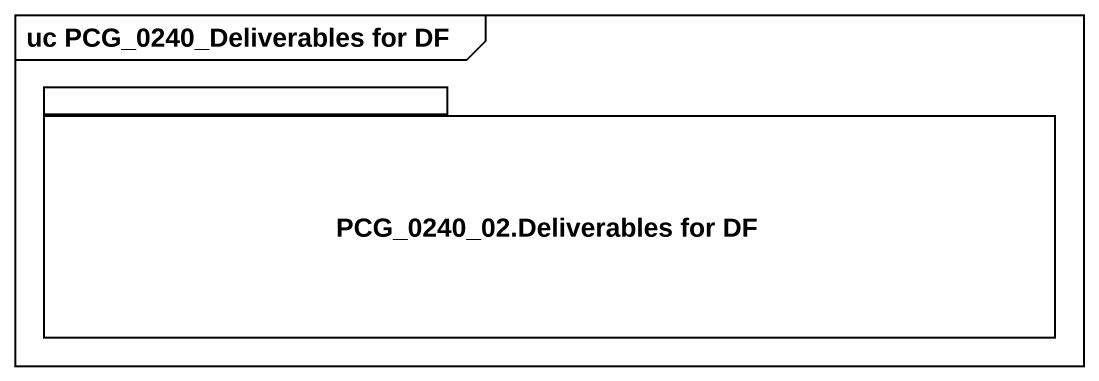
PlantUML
@startuml
mainframe uc PCG_0240_Deliverables for DF
package "PCG_0240_02.Deliverables for DF" as PCG_0240_02_Deliverables {
}
@enduml
